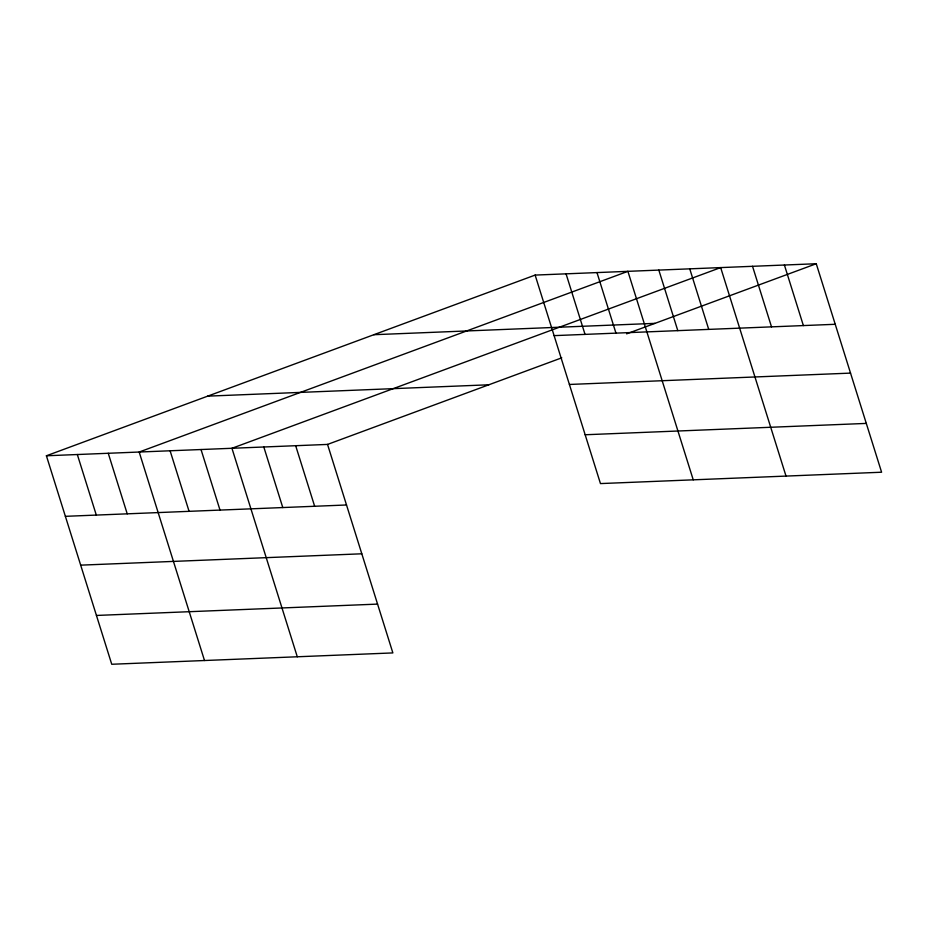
<?xml version="1.0" encoding="UTF-8"?>
<svg xmlns="http://www.w3.org/2000/svg" width="928" height="928" viewBox="0 0 928 928"><rect width="100%" height="100%" fill="white"/><g stroke="black" fill="none" stroke-linecap="round" stroke-linejoin="round"><path stroke-width="1.39" d="M46.4 455.776L327.538 444.419L392.869 652.918L111.743 664.262L46.4 455.776L535.131 275.082L816.257 263.738L881.6 472.224L600.462 483.581L535.131 275.082M327.538 444.419L561.765 357.825M626.609 333.848L816.257 263.738M373.845 334.706L654.982 323.362M554.109 335.634L835.235 324.29M207.675 396.14L488.812 384.795M569.409 384.459L850.535 373.114M585.174 434.756L866.3 423.412M65.378 516.328L346.515 504.983M80.678 565.152L361.804 553.796M96.442 615.45L377.568 604.105M784.404 265.014L803.381 325.577M752.538 266.301L771.516 326.865M786.016 476.087L720.673 267.589L231.942 448.282L297.285 656.78M689.748 268.842L708.725 329.394M658.822 270.083L677.8 330.646M693.239 479.834L627.896 271.336L139.177 452.029L204.508 660.527M596.982 272.577L615.96 333.14M566.057 273.83L585.034 334.393M295.672 445.707L314.65 506.27M263.807 446.994L282.785 507.558M201.028 449.535L220.006 510.087M170.102 450.776L189.08 511.34M108.251 453.27L127.229 513.834M77.326 454.523L96.303 515.075"/></g></svg>
